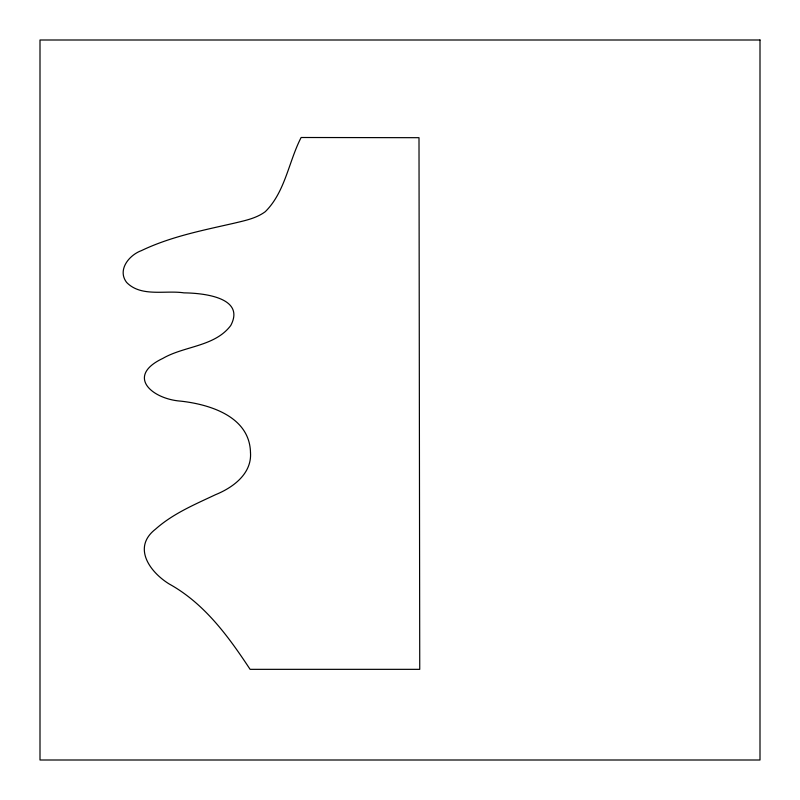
<?xml version="1.0" encoding="UTF-8"?>
<svg xmlns="http://www.w3.org/2000/svg" width="800" height="800" viewBox="0 0 800 800"><rect width="100%" height="100%" fill="white"/><g stroke="black" fill="none" stroke-linecap="round" stroke-linejoin="round"><path stroke-width="1.2" d="M250.49 452.49C252.01 473.67 233.05 487.59 215.51 494.69C194.7 504.52 172.94 513.63 155.56 529.13C132.06 547.28 149.71 571.96 169.18 583.97C204.4 603.44 228.36 636.36 250.1 669.34L419.74 669.34L419 137.69L301.12 137.5C288.68 161.64 285.19 192.04 265.26 211.7C256.2 218.41 244.87 220.61 234.13 223.2C202.72 230.37 170.59 236.61 141.36 250.65C129.1 255.12 117.08 269.9 126.59 282.39C141.13 297.41 165.4 290.01 183.99 292.87C201.88 293.04 245.95 297 230.74 325.52C214.75 346.77 184.48 345.82 162.82 358.41C125.35 376.14 152.09 399.07 180.76 401.14C210.27 404.43 249.65 416.71 250.49 452.49M760 40L40 40L40 760L760 760L760 40"/></g></svg>
